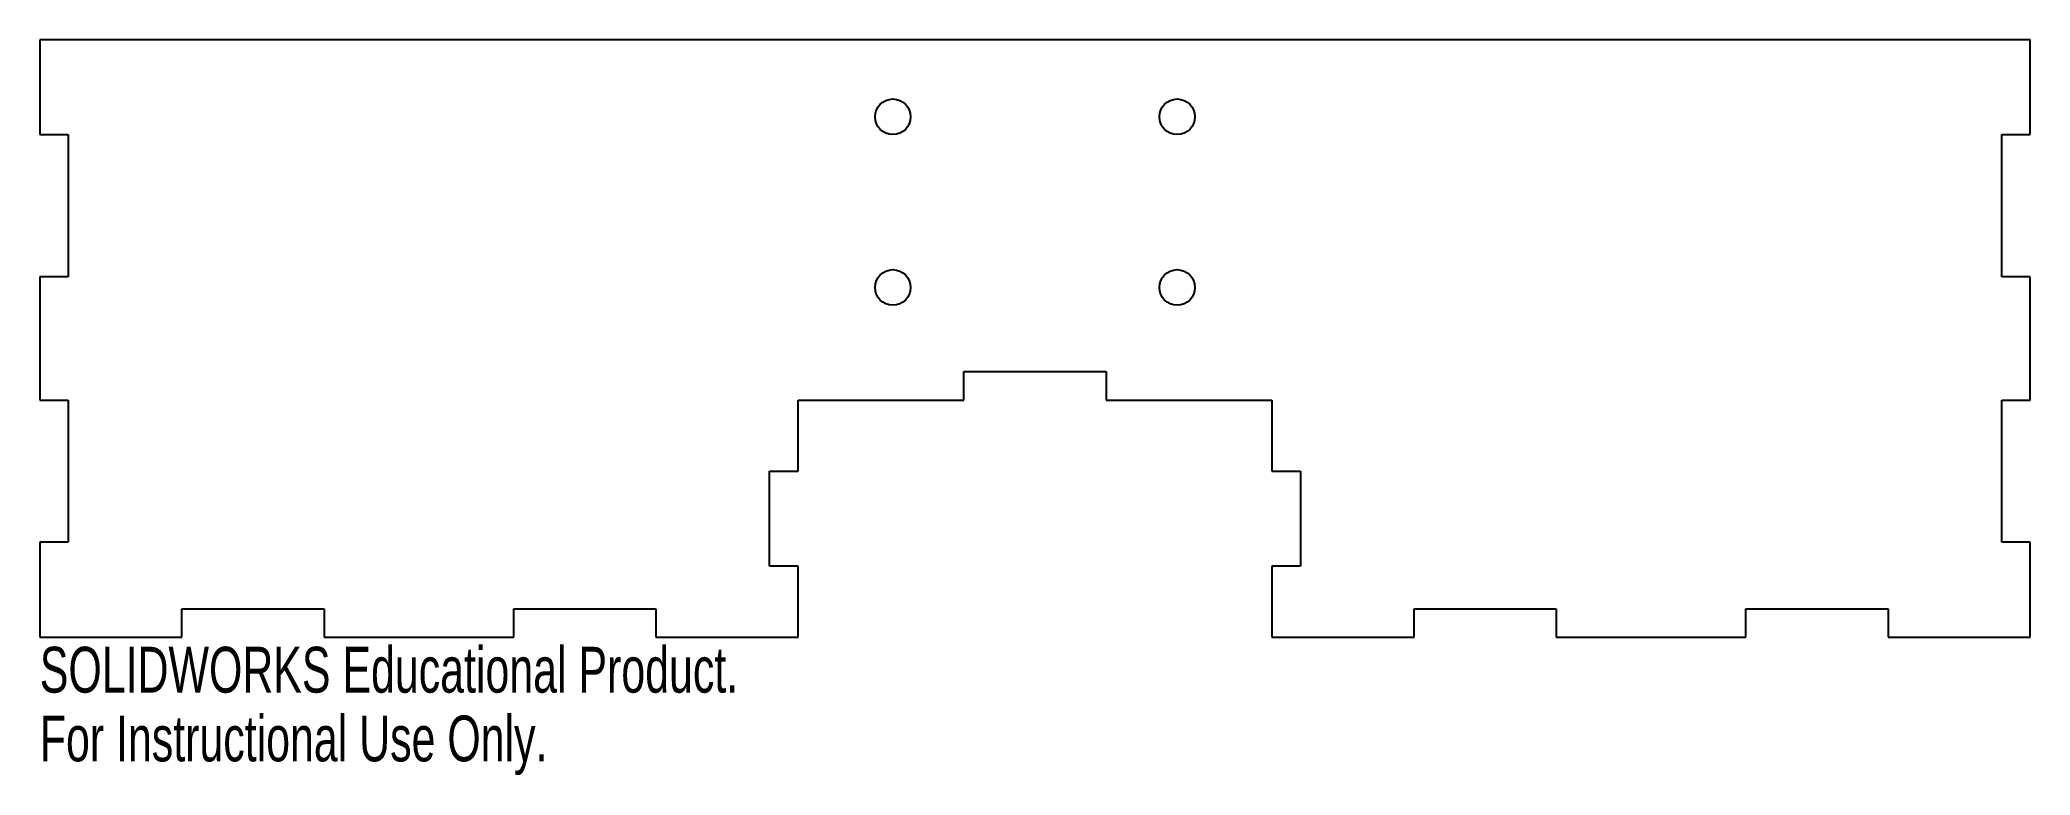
# Model space of a CAD drawing. Header units: millimetres. Extents: x -105 to 105, y -15 to 63.
import ezdxf

# ---------------------------------------------------------------- set-up
doc = ezdxf.new("R2010")
doc.units = ezdxf.units.MM
doc.styles.add('SLDTEXTSTYLE0', font='TXT', dxfattribs={"width": 0.7})

msp = doc.modelspace()

# ---------------------------------------------------------------- linework, layer by layer
at = {"color": 7, "linetype": 'Continuous', "lineweight": 25}
for p, q in [((105, 63), (-105, 63)), ((-105, 63), (-105, 53)), ((105, 53), (105, 63)), ((-105, 53), (-102, 53)), ((-102, 53), (-102, 38)), ((102, 38), (102, 53)), ((102, 53), (105, 53)), ((-102, 38), (-105, 38)), ((-105, 38), (-105, 25)), ((105, 38), (102, 38)), ((105, 25), (105, 38)), ((-7.5, 25), (-7.5, 28)), ((-7.5, 28), (7.5, 28)), ((7.5, 28), (7.5, 25)), ((-105, 25), (-102, 25)), ((-102, 25), (-102, 10)), ((-25, 17.5), (-25, 25)), ((-25, 25), (-7.5, 25)), ((7.5, 25), (25, 25)), ((25, 25), (25, 17.5)), ((102, 10), (102, 25)), ((102, 25), (105, 25)), ((-28, 7.5), (-28, 17.5)), ((-28, 17.5), (-25, 17.5)), ((25, 17.5), (28, 17.5)), ((28, 17.5), (28, 7.5)), ((-102, 10), (-105, 10)), ((-105, 10), (-105, 0)), ((105, 10), (102, 10)), ((105, 0), (105, 10)), ((-25, 7.5), (-28, 7.5)), ((-25, 0), (-25, 7.5)), ((28, 7.5), (25, 7.5)), ((25, 7.5), (25, 0)), ((-90, 0), (-90, 3)), ((-90, 3), (-75, 3)), ((-75, 3), (-75, 0)), ((-55, 0), (-55, 3)), ((-55, 3), (-40, 3)), ((-40, 3), (-40, 0)), ((40, 0), (40, 3)), ((40, 3), (55, 3)), ((55, 3), (55, 0)), ((75, 0), (75, 3)), ((75, 3), (90, 3)), ((90, 3), (90, 0)), ((-105, 0), (-90, 0)), ((-75, 0), (-55, 0)), ((-40, 0), (-25, 0)), ((25, 0), (40, 0)), ((55, 0), (75, 0)), ((90, 0), (105, 0))]:
    msp.add_line(p, q, dxfattribs=at)
for centre in [(-15, 54.88), (15, 54.88), (-15, 36.88), (15, 36.88)]:
    msp.add_circle(centre, 1.88, dxfattribs=at)

# ---------------------------------------------------------------- texts
at = {"color": 7, "linetype": 'Continuous', "char_height": 4.8336, "attachment_point": 1, "style": 'SLDTEXTSTYLE0'}
for s, insert in [('SOLIDWORKS Educational Product.', (-105, -1.02)), ('For Instructional Use Only.', (-105, -8.27))]:
    msp.add_mtext(s, dxfattribs=dict(at, insert=insert))

doc.saveas('drawing.dxf')
